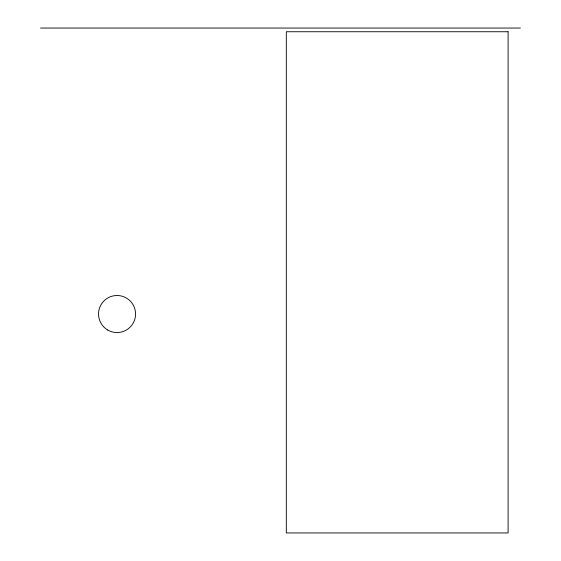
<?xml version="1.0" encoding="UTF-8"?>
<svg xmlns="http://www.w3.org/2000/svg" width="561" height="561" viewBox="0 0 561 561"><rect width="100%" height="100%" fill="white"/><g stroke="black" fill="none" stroke-linecap="round" stroke-linejoin="round"><path stroke-width="0.84" d="M40.595 28.05L520.405 28.05M508.105 31.739L286.32 31.739L286.32 532.95L508.105 532.95L508.105 31.739M107.663 329.987A18.52 18.52 0 0 0 135.566 314.16A18.52 18.52 0 0 0 107.915 297.912A18.52 18.52 0 0 0 107.663 329.987"/></g></svg>
